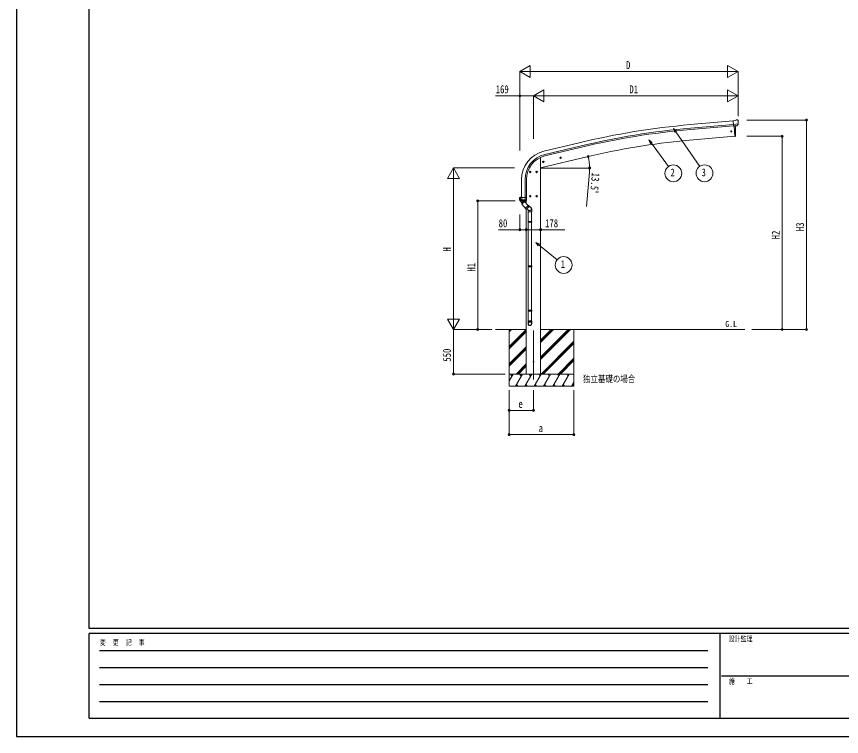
# Model space of a CAD drawing. Units: millimetres, scale not verified. Extents: x -12615 to 12615, y -8910 to 8910.
# Drawn here: x -12615 to -2410, y -8910 to 0 of the extents above; entities that cross this region are included whole.
import ezdxf
from ezdxf.enums import TextEntityAlignment as Align

# ---------------------------------------------------------------- set-up
doc = ezdxf.new("R2010")
doc.units = ezdxf.units.MM
doc.header["$LTSCALE"] = 30
doc.layers.add('0-2_USER1', color=92, linetype='Continuous')
doc.layers.add('0-8_YKK_ZWAK', color=134, linetype='Continuous')
for name, color, linetype, lineweight in [('0-4_YKK_12', 40, 'Continuous', 18), ('0-5_YKK_13', 120, 'Continuous', 18), ('0-6_YKK_A1', 120, 'Continuous', 18), ('0-7_YKK_D', 200, 'Continuous', 18)]:
    doc.layers.add(name, color=color, linetype=linetype, lineweight=lineweight)
doc.styles.add('ＭＳ ゴシック', font='')
doc.styles.get('ＭＳ ゴシック').set_extended_font_data('MS Gothic')

msp = doc.modelspace()

# ---------------------------------------------------------------- linework, layer by layer
at = {"layer": '0-4_YKK_12'}
msp.add_line((-6220.78, -4490.93), (-6220.78, -3885.27), dxfattribs=at)
at = {"layer": '0-5_YKK_13'}
for p, q in [((-3724.79, -1287.83), (-3751.36, -1290.16)), ((-3745.7, -1354.82), (-3751.36, -1290.16)), ((-3724.79, -1287.83), (-3713.07, -1281.06)), ((-3698.17, -1279.48), (-3711.83, -1280.67)), ((-3689.03, -1285.23), (-3694.52, -1280.63)), ((-3687.97, -1287.27), (-3687.85, -1288.61)), ((-3688.49, -1330.12), (-3747.41, -1335.27)), ((-3735.74, -1353.94), (-3745.7, -1354.82)), ((-3727.66, -1480.67), (-3738.7, -1354.42)), ((-3702.13, -1351), (-3709.84, -1351.68)), ((-3699.74, -1349.61), (-3688.81, -1330.67)), ((-3727.41, -1483.44), (-3727.66, -1480.67)), ((-3724.8, -1483.05), (-3727.41, -1483.44)), ((-6108.21, -1801.7), (-6088.76, -1797.03)), ((-6103.65, -1793.92), (-6105.78, -1801.12)), ((-6096.35, -1792.17), (-6103.65, -1793.92)), ((-6096.15, -1809.09), (-6100.82, -1789.64)), ((-6091.19, -1797.61), (-6096.35, -1792.17)), ((-6093.32, -1804.81), (-6091.19, -1797.61)), ((-5894.29, -1750.34), (-5874.84, -1745.67)), ((-5889.73, -1742.56), (-5891.86, -1749.76)), ((-5882.43, -1740.81), (-5889.73, -1742.56)), ((-5882.23, -1757.73), (-5886.9, -1738.28)), ((-5877.27, -1746.25), (-5882.43, -1740.81)), ((-5879.4, -1753.45), (-5877.27, -1746.25)), ((-6250.78, -1924.34), (-6270.78, -1924.34)), ((-6260.78, -1916.84), (-6267.28, -1920.59)), ((-6267.28, -1920.59), (-6267.28, -1928.1)), ((-6267.28, -1928.1), (-6260.78, -1931.85)), ((-6260.78, -1934.34), (-6260.78, -1914.34)), ((-6254.28, -1920.59), (-6260.78, -1916.84)), ((-6170.78, -1924.34), (-6190.78, -1924.34)), ((-6180.78, -1916.84), (-6187.28, -1920.59)), ((-6187.28, -1920.59), (-6187.28, -1928.1)), ((-6187.28, -1928.1), (-6180.78, -1931.85)), ((-6180.78, -1934.34), (-6180.78, -1914.34)), ((-6174.28, -1920.59), (-6180.78, -1916.84)), ((-6391.75, -2240.35), (-6391.75, -2239.16)), ((-6391.75, -2240.35), (-6391.73, -2240.34)), ((-6391.73, -2240.34), (-6391.73, -2269.32)), ((-6390.92, -2238.17), (-6376.34, -2235.6)), ((-6378.75, -2269.14), (-6378.75, -2236.93)), ((-6375.75, -2236.09), (-6375.75, -2238.32)), ((-6305.77, -2238.32), (-6375.75, -2238.32)), ((-6365.75, -2281.63), (-6365.75, -2238.32)), ((-6323.72, -2238.32), (-6323.72, -2269.14)), ((-6305.77, -2269.32), (-6305.77, -2238.32)), ((-6250.78, -2224.34), (-6270.78, -2224.34)), ((-6260.78, -2216.84), (-6267.28, -2220.59)), ((-6267.28, -2220.59), (-6267.28, -2228.1)), ((-6267.28, -2228.1), (-6260.78, -2231.85)), ((-6260.78, -2234.34), (-6260.78, -2214.34)), ((-6254.28, -2220.59), (-6260.78, -2216.84)), ((-6170.78, -2224.34), (-6190.78, -2224.34)), ((-6180.78, -2216.84), (-6187.28, -2220.59)), ((-6187.28, -2220.59), (-6187.28, -2228.1)), ((-6187.28, -2228.1), (-6180.78, -2231.85)), ((-6180.78, -2234.34), (-6180.78, -2214.34)), ((-6174.28, -2220.59), (-6180.78, -2216.84)), ((-6305.77, -2269.32), (-6391.73, -2269.32)), ((-6384.47, -2282.02), (-6377.14, -2281.63)), ((-6313.43, -2283.3), (-6384.07, -2283.3)), ((-6384.07, -2283.3), (-6384.07, -2283.3)), ((-6366.81, -2301.05), (-6381.71, -2283.3)), ((-6380.96, -2283.63), (-6370.99, -2283.63)), ((-6377.14, -2281.63), (-6378.71, -2269.48)), ((-6376.54, -2281.63), (-6365.75, -2281.63)), ((-6370.99, -2283.63), (-6350.93, -2283.63)), ((-6362.22, -2306.52), (-6366.81, -2301.05)), ((-6363.76, -2320.87), (-6328.67, -2291.43)), ((-6363.76, -2320.87), (-6311.05, -2383.68)), ((-6362.2, -2305.94), (-6362.57, -2319.87)), ((-6362.2, -2305.94), (-6355.49, -2313.94)), ((-6355.49, -2313.94), (-6336.93, -2298.36)), ((-6343.07, -2290.45), (-6349.07, -2283.3)), ((-6343.64, -2290.37), (-6329.86, -2292.42)), ((-6343.64, -2290.37), (-6336.93, -2298.36)), ((-6328.67, -2291.43), (-6314.79, -2307.97)), ((-6325.35, -2281.89), (-6313.05, -2282.33)), ((-6286.25, -2341.99), (-6321.33, -2371.43)), ((-6314.79, -2307.97), (-6275.96, -2354.24)), ((-6313.43, -2283.3), (-6313.43, -2283.3)), ((-6306.69, -2269.65), (-6306.7, -2269.48)), ((-6254.23, -2365.34), (-6298.79, -2327.04)), ((-6276.21, -2357.06), (-6308.23, -2383.93)), ((-6281.67, -2397.02), (-6302.49, -2379.12)), ((-6286.78, -2394.33), (-6286.78, -2415.84)), ((-6286.78, -2415.84), (-6240.78, -2415.84)), ((-6284.78, -2415.84), (-6284.78, -2534.9)), ((-6242.78, -2415.84), (-6242.78, -2534.9)), ((-6240.78, -2383.85), (-6240.78, -2415.84)), ((-6286.78, -2536.9), (-6285.78, -2534.9)), ((-6286.78, -2536.9), (-6286.78, -2544.9)), ((-6240.78, -2536.9), (-6286.78, -2536.9)), ((-6286.78, -2544.9), (-6285.78, -2546.9)), ((-6240.78, -2544.9), (-6286.78, -2544.9)), ((-6241.78, -2534.9), (-6285.78, -2534.9)), ((-6284.78, -2546.9), (-6284.78, -3086.65)), ((-6242.78, -2546.9), (-6242.78, -3086.65)), ((-6240.78, -2536.9), (-6241.78, -2534.9)), ((-6240.78, -2536.9), (-6240.78, -2544.9)), ((-6286.78, -3088.65), (-6285.78, -3086.65)), ((-6286.78, -3088.65), (-6286.78, -3096.65)), ((-6240.78, -3088.65), (-6286.78, -3088.65)), ((-6286.78, -3096.65), (-6285.78, -3098.65)), ((-6240.78, -3096.65), (-6286.78, -3096.65)), ((-6241.78, -3086.65), (-6285.78, -3086.65)), ((-6241.78, -3098.65), (-6285.78, -3098.65)), ((-6284.78, -3098.65), (-6284.78, -3634.02)), ((-6242.78, -3098.65), (-6242.78, -3634.02)), ((-6240.78, -3088.65), (-6241.78, -3086.65)), ((-6240.78, -3096.65), (-6241.78, -3098.65)), ((-6240.78, -3088.65), (-6240.78, -3096.65)), ((-6286.78, -3636.02), (-6285.78, -3634.02)), ((-6240.78, -3636.02), (-6286.78, -3636.02)), ((-6240.78, -3644.02), (-6286.78, -3644.02)), ((-6241.78, -3634.02), (-6285.78, -3634.02)), ((-6241.78, -3646.02), (-6285.78, -3646.02)), ((-6284.78, -3646.02), (-6284.78, -3766.02)), ((-6242.78, -3646.02), (-6242.78, -3766.02)), ((-6240.78, -3636.02), (-6241.78, -3634.02)), ((-6240.78, -3644.02), (-6241.78, -3646.02)), ((-6240.78, -3636.02), (-6240.78, -3644.02)), ((-6286.78, -3800.68), (-6286.78, -3766.02)), ((-6240.78, -3766.02), (-6286.78, -3766.02)), ((-6240.78, -3800.68), (-6240.78, -3766.02))]:
    msp.add_line(p, q, dxfattribs=at)
for points in [[(-3735.74, -1353.94), (-3735.47, -1354.01), (-3710.09, -1351.79), (-3709.84, -1351.68)], [(-3722.26, -1480.22), (-3721.42, -1454.59), (-3721.22, -1428.1), (-3721.7, -1401.61), (-3722.84, -1375.14), (-3724.33, -1353.26)], [(-3688.42, -1329.49), (-3688.71, -1330.47), (-3688.81, -1330.67)], [(-6105.78, -1801.12), (-6100.62, -1806.56), (-6093.32, -1804.81)], [(-5891.86, -1749.76), (-5886.7, -1755.2), (-5879.4, -1753.45)], [(-6260.78, -1931.85), (-6254.28, -1928.1), (-6254.28, -1920.59)], [(-6180.78, -1931.85), (-6174.28, -1928.1), (-6174.28, -1920.59)], [(-6260.78, -2231.85), (-6254.28, -2228.1), (-6254.28, -2220.59)], [(-6180.78, -2231.85), (-6174.28, -2228.1), (-6174.28, -2220.59)], [(-6384.65, -2283.11), (-6384.62, -2282.99), (-6384.46, -2282.48)], [(-6384.65, -2283.11), (-6384.4, -2283.24), (-6384.07, -2283.3)], [(-6365.75, -2281.63), (-6363.75, -2281.63), (-6355.75, -2281.65), (-6348.19, -2281.68), (-6340.66, -2281.73), (-6333.12, -2281.8), (-6325.63, -2281.89)], [(-6336.93, -2298.36), (-6338.65, -2297.19), (-6339.61, -2296.69), (-6341.78, -2295.9), (-6343.03, -2295.64), (-6344.44, -2295.52), (-6346.09, -2295.6), (-6348.17, -2296.04), (-6349.75, -2296.65), (-6351.26, -2297.47), (-6352.64, -2298.49), (-6353.88, -2299.68), (-6354.95, -2301.01), (-6355.82, -2302.46), (-6356.62, -2304.44), (-6356.99, -2306.05), (-6357.11, -2307.46), (-6356.92, -2309.91), (-6356.67, -2311.01), (-6355.95, -2313.01), (-6355.49, -2313.94)], [(-6323.75, -2269.48), (-6324.58, -2275.91), (-6325.35, -2281.89)], [(-6312.85, -2283.11), (-6313.15, -2283.26), (-6313.43, -2283.3)], [(-6240.78, -2544.9), (-6241.78, -2546.9), (-6285.78, -2546.9)], [(-6286.78, -3636.02), (-6286.78, -3644.02), (-6285.78, -3646.02)]]:
    msp.add_lwpolyline(points, dxfattribs=at)
for centre, radius in [((-3772.96, -1421.78), 6), ((-6098.49, -1799.36), 8.5), ((-6098.49, -1799.36), 7.7), ((-6098.49, -1799.36), 6.5), ((-5884.56, -1748.01), 8.5), ((-5884.56, -1748.01), 7.7), ((-5884.56, -1748.01), 6.5), ((-6260.78, -1924.34), 8.5), ((-6260.78, -1924.34), 7.7), ((-6260.78, -1924.34), 6.5), ((-6180.78, -1924.34), 8.5), ((-6180.78, -1924.34), 7.7), ((-6180.78, -1924.34), 6.5), ((-6260.78, -2224.34), 8.5), ((-6260.78, -2224.34), 7.7), ((-6260.78, -2224.34), 6.5), ((-6180.78, -2224.34), 8.5), ((-6180.78, -2224.34), 7.7), ((-6180.78, -2224.34), 6.5)]:
    msp.add_circle(centre, radius, dxfattribs=at)
for centre, radius, start, end in [((-3711.57, -1283.66), 3, 95, 120), ((-3697.73, -1284.46), 5, 50.00648, 94.99352), ((-3889.48, -1306.25), 202.4, 353.4085, 5), ((-3725.24, -1480.09), 3, 278.50322, 357.46219), ((-6390.75, -2239.15), 0.999, 100.04257, 180.08491), ((-6376.25, -2236.09), 0.5, 0, 100), ((-6374.75, -2269.32), 16.98, 180, 234.32062), ((-6384.04, -2282.24), 0.488, 152.70569, 209.83675), ((-6380.96, -2282.63), 1, 221.50246, 270), ((-6377.24, -2269.15), 1.51, 179.91255, 192.74266), ((-6376.84, -2279.23), 2.42, 262.83838, 277.16162), ((-6350.93, -2282.63), 1, 270, 318.51664), ((-6325.49, -2279.34), 2.55, 266.85867, 273.14133), ((-6323.88, -2266.93), 2.55, 266.89261, 273.10739), ((-6325.64, -2269.15), 1.92, 350.01274, 0.08754), ((-6322.75, -2269.32), 16.98, 305.67938, 0), ((-6308.59, -2269.15), 1.92, 350.01274, 354.91835), ((-6309.52, -2382.4), 2, 220, 310), ((-6277.49, -2355.53), 2, 310, 40), ((-6265.78, -2383.85), 25, 0, 79.69455)]:
    msp.add_arc(centre, radius, start, end, dxfattribs=at)
for centre, major_axis, ratio, start_param, end_param in [((-3683.64, -1283.23), (-15.35, 3.44), 0.101033, 5.97514262, 5.97537366), ((-3690.96, -1287.53), (2.71, -1.31), 0.997474, 0.53665673, 1.32256522), ((-3702.4, -1348.01), (1.62, -2.54), 0.997631, 5.80419048, 5.89294842), ((-3702.47, -1347.9), (-3.5, 2.17), 0.650902, 2.11455212, 2.18736272), ((-3702.34, -1348.1), (1.62, -2.54), 0.997631, 5.96575902, 6.76218013), ((-6378.11, -2236.93), (0.47, 1.04), 0.525196, 1.11041732, 1.8051556), ((-6377.51, -2236.82), (1.09, 0.19), 0.904688, 1.57079633, 2.33545727), ((-6321.75, -2270.03), (12.26, -8.76), 0.999058, 5.94751087, 6.92912208), ((-6267.95, -2381.18), (23, 0), 0.996195, 3.58038847, 6.59494794), ((-6267.95, -2381.18), (21, 0), 0.996195, 4.00049995, 7.14209261), ((-6267.95, -2381.18), (-23, 0), 0.995652, 3.14159265, 4.41964244), ((-6263.78, -3798.93), (-23, 0), 0.996195, 3.14159265, 6.28318531), ((-6263.78, -3800.68), (-23, 0), 0.996195, 3.14159265, 6.28318531), ((-6263.78, -3800.68), (0, -23.43), 0.981806, 4.71238898, 7.85398163)]:
    msp.add_ellipse(centre, major_axis=major_axis, ratio=ratio, start_param=start_param, end_param=end_param, dxfattribs=at)
msp.add_ellipse((-6263.78, -3800.68), major_axis=(21, 0), ratio=0.996195, dxfattribs=at)
at = {"layer": '0-6_YKK_A1'}
for p, q in [((-4281.4, -1338.43), (-3751.19, -1292.04)), ((-4277.64, -1381.44), (-3747.43, -1335.05)), ((-4276.17, -1398.2), (-3745.96, -1351.81)), ((-3738.72, -1354.21), (-3727.46, -1482.95)), ((-4335.14, -1536.11), (-3727.46, -1482.95)), ((-5656.07, -1562.51), (-6091.82, -1667.13)), ((-6081.75, -1709.11), (-5645.99, -1604.49)), ((-6077.82, -1725.47), (-5642.06, -1620.86)), ((-6131.78, -1874.1), (-5543.9, -1732.96)), ((-6131.78, -1744.1), (-6131.99, -1744.1)), ((-6131.78, -1744.1), (-6131.78, -4424.1)), ((-6367.78, -2017.18), (-6367.78, -2238.32)), ((-6324.61, -2017.18), (-6324.61, -2238.32)), ((-6307.78, -2017.18), (-6307.78, -2238.32)), ((-6309.78, -2280.28), (-6309.78, -2313.94)), ((-6309.78, -2384.38), (-6309.78, -4424.1)), ((-6689.85, -3874.1), (-6309.78, -3874.1)), ((-6520.78, -3874.1), (-6520.78, -4574.1)), ((-6520.78, -4085.33), (-6309.55, -3874.1)), ((-6520.78, -3901.48), (-6493.4, -3874.1)), ((-6520.78, -3887.34), (-6507.54, -3874.1)), ((-6131.78, -3874.1), (-3604.78, -3874.1)), ((-6131.78, -4245.11), (-5760.77, -3874.1)), ((-6131.78, -4216.83), (-5789.05, -3874.1)), ((-6131.78, -4230.97), (-5774.91, -3874.1)), ((-6131.78, -4032.98), (-5972.9, -3874.1)), ((-6131.78, -4018.84), (-5987.04, -3874.1)), ((-6131.78, -4004.7), (-6001.19, -3874.1)), ((-5720.78, -3874.1), (-5720.78, -4574.1)), ((-6520.78, -4099.47), (-6309.78, -3888.47)), ((-6520.78, -4113.61), (-6309.78, -3902.62)), ((-6126.92, -4424.1), (-5720.78, -4017.96)), ((-6112.78, -4424.1), (-5720.78, -4032.11)), ((-6098.64, -4424.1), (-5720.78, -4046.25)), ((-6520.78, -4297.46), (-6309.78, -4086.46)), ((-6520.78, -4311.6), (-6309.78, -4100.6)), ((-6520.78, -4325.75), (-6309.78, -4114.75)), ((-5914.79, -4424.1), (-5720.78, -4230.09)), ((-5900.65, -4424.1), (-5720.78, -4244.24)), ((-5886.51, -4424.1), (-5720.78, -4258.38)), ((-6435.29, -4424.1), (-6309.78, -4298.59)), ((-6421.15, -4424.1), (-6309.78, -4312.74)), ((-6407.01, -4424.1), (-6309.78, -4326.88)), ((-5720.78, -4424.1), (-6520.78, -4424.1)), ((-6520.78, -4507.93), (-6472.38, -4424.1)), ((-6487.38, -4450.08), (-6502.38, -4424.1)), ((-6443.52, -4574.1), (-6356.91, -4424.1)), ((-6371.92, -4450.08), (-6386.92, -4424.1)), ((-6328.05, -4574.1), (-6241.44, -4424.1)), ((-6131.78, -4424.1), (-6309.78, -4424.1)), ((-6309.78, -4424.1), (-6131.78, -4424.1)), ((-6256.44, -4450.08), (-6271.45, -4424.1)), ((-6212.58, -4574.1), (-6125.97, -4424.1)), ((-6140.97, -4450.08), (-6155.98, -4424.1)), ((-6097.11, -4574.1), (-6010.5, -4424.1)), ((-6025.5, -4450.08), (-6040.5, -4424.1)), ((-5981.64, -4574.1), (-5895.03, -4424.1)), ((-5925.03, -4424.1), (-5910.03, -4450.08)), ((-5866.17, -4574.1), (-5779.56, -4424.1)), ((-5794.56, -4450.08), (-5809.56, -4424.1)), ((-6520.78, -4574.1), (-5720.78, -4574.1)), ((-6428.52, -4548.12), (-6413.52, -4574.1)), ((-6313.05, -4548.12), (-6298.05, -4574.1)), ((-6197.58, -4548.12), (-6182.58, -4574.1)), ((-6082.11, -4548.12), (-6067.11, -4574.1)), ((-5966.64, -4548.12), (-5951.64, -4574.1)), ((-5851.17, -4548.12), (-5836.17, -4574.1)), ((-5750.7, -4574.1), (-5720.78, -4522.29)), ((-5735.7, -4548.12), (-5720.78, -4573.95))]:
    msp.add_line(p, q, dxfattribs=at)
msp.add_circle((-6220.78, -4274.1), 5, dxfattribs=at)
for centre, radius, start, end in [((-3464.07, -10680.99), 9378.24, 95, 103.51723), ((-3464.07, -10680.99), 9335.07, 95, 103.51723), ((-3464.07, -10680.99), 9318.24, 95, 103.51723), ((-3615.1, -9766.99), 8262.31, 94.99947, 103.5), ((-6007.78, -2017.18), 360, 103.5, 180), ((-6007.78, -2017.18), 316.83, 103.5, 180), ((-6007.78, -2017.18), 300, 103.5, 180)]:
    msp.add_arc(centre, radius, start, end, dxfattribs=at)
at = {"layer": '0-7_YKK_D'}
for p, q in [((-6389.78, -681.4), (-6259.88, -606.4)), ((-6259.88, -756.4), (-6259.88, -606.4)), ((-3689.48, -681.4), (-3819.38, -606.4)), ((-3819.38, -606.4), (-3819.38, -756.4)), ((-6389.78, -1658.64), (-6389.78, -680.4)), ((-6389.78, -681.4), (-6259.88, -756.4)), ((-6389.78, -681.4), (-6129.98, -681.4)), ((-6239.78, -681.4), (-3839.48, -681.4)), ((-3689.48, -681.4), (-3949.29, -681.4)), ((-3689.48, -681.4), (-3819.38, -756.4)), ((-3689.48, -1232.74), (-3689.48, -680.4)), ((-6220.78, -981.4), (-6090.88, -906.4)), ((-6090.88, -1056.4), (-6090.88, -906.4)), ((-3689.48, -981.4), (-3819.38, -906.4)), ((-3819.38, -906.4), (-3819.38, -1056.4)), ((-6389.78, -1658.64), (-6389.78, -980.4)), ((-6220.78, -1512.31), (-6220.78, -980.4)), ((-6220.78, -1512.31), (-6220.78, -980.4)), ((-6220.78, -981.4), (-6090.88, -1056.4)), ((-6220.78, -981.4), (-5960.98, -981.4)), ((-3839.48, -981.4), (-6070.78, -981.4)), ((-3689.48, -981.4), (-3949.29, -981.4)), ((-3689.48, -981.4), (-3819.38, -1056.4)), ((-3689.48, -1232.74), (-3689.48, -980.4)), ((-3579.95, -1281.4), (-2842.64, -1281.4)), ((-2843.64, -1281.4), (-2843.64, -3874.1)), ((-3579.95, -1482.9), (-3142.64, -1482.9)), ((-3143.64, -1482.9), (-3143.64, -3874.1)), ((-5611, -1749.07), (-5541.74, -1732.44)), ((-7209.78, -1874.1), (-7284.78, -2004.01)), ((-6453.26, -1874.1), (-7210.78, -1874.1)), ((-7209.78, -1874.1), (-7134.78, -2004.01)), ((-7209.78, -1874.1), (-7209.78, -2133.91)), ((-6130.78, -1875.1), (-5524.85, -1875.1)), ((-5527.98, -1926.05), (-5563.63, -2351.36)), ((-7284.78, -2004.01), (-7134.78, -2004.01)), ((-7209.78, -2024.1), (-7209.78, -3724.1)), ((-6445.86, -2280.93), (-6910.78, -2280.93)), ((-6909.78, -3874.1), (-6909.78, -2280.93)), ((-6389.78, -2452.24), (-6389.78, -2639.59)), ((-7209.78, -3874.1), (-7209.78, -3614.29)), ((-7209.78, -3874.1), (-7284.78, -3744.2)), ((-7134.78, -3744.2), (-7284.78, -3744.2)), ((-7209.78, -3874.1), (-7134.78, -3744.2)), ((-6736.58, -3874.1), (-7210.78, -3874.1)), ((-6736.58, -3874.1), (-7210.78, -3874.1)), ((-7209.78, -3874.1), (-7209.78, -4424.1)), ((-6736.58, -3874.1), (-6910.78, -3874.1)), ((-3517.83, -3874.1), (-2842.64, -3874.1)), ((-3517.83, -3874.1), (-3142.64, -3874.1)), ((-6570.78, -4424.1), (-7210.78, -4424.1)), ((-6520.78, -4624.1), (-6520.78, -5175.1)), ((-6520.78, -4624.1), (-6520.78, -4875.1)), ((-6220.78, -4624.1), (-6220.78, -4875.1)), ((-5720.78, -4624.1), (-5720.78, -5175.1)), ((-6220.78, -4874.1), (-6520.78, -4874.1)), ((-5720.78, -5174.1), (-6520.78, -5174.1))]:
    msp.add_line(p, q, dxfattribs=at)
for points in [[(-6220.78, -981.4), (-6389.78, -981.4), (-6689.58, -981.4)], [(-4469.65, -1433.98), (-4487.29, -1384.21), (-4447.13, -1418.49)], [(-4487.29, -1384.21), (-4458.39, -1426.23), (-4163.93, -1854.3)], [(-4772.9, -1574.83), (-4791.76, -1525.51), (-4750.77, -1558.79)], [(-4791.76, -1525.51), (-4761.84, -1566.81), (-4551.58, -1856.97)], [(-6309.81, -2638.59), (-6389.78, -2638.59), (-6652.18, -2638.59)], [(-6309.81, -2638.59), (-6131.81, -2638.59), (-5831.41, -2638.59)], [(-6160.22, -2838.51), (-6191.21, -2795.76), (-6143, -2817.29)], [(-6191.21, -2795.76), (-6151.61, -2827.9), (-5927.43, -3009.81)]]:
    msp.add_lwpolyline(points, dxfattribs=at)
for centre, radius in [((-6389.78, -981.4), 12.75), ((-2843.64, -1281.4), 12.75), ((-3143.64, -1482.9), 12.75), ((-5542.71, -1732.68), 12.75), ((-4104.99, -1939.99), 104), ((-5525.85, -1875.1), 12.75), ((-4490.56, -1941.19), 104), ((-6909.78, -2280.93), 12.75), ((-6389.78, -2638.59), 12.75), ((-6309.81, -2638.59), 12.75), ((-6309.81, -2638.59), 12.75), ((-6131.81, -2638.59), 12.75), ((-5846.68, -3075.34), 104), ((-6909.78, -3874.1), 12.75), ((-3143.64, -3874.1), 12.75), ((-2843.64, -3874.1), 12.75), ((-7209.78, -4424.1), 12.75), ((-6520.78, -4874.1), 12.75), ((-6220.78, -4874.1), 12.75), ((-6520.78, -5174.1), 12.75), ((-5720.78, -5174.1), 12.75)]:
    msp.add_circle(centre, radius, dxfattribs=at)
for start, end in [(0.0004, 13.5), (355.20944, 0.0004)]:
    msp.add_arc((-6135.95, -1875.1), 610.1, start, end, dxfattribs=at)
at = {"layer": '0-8_YKK_ZWAK'}
for p, q in [((-11714.94, -7575), (-11714.94, 8325)), ((11685.06, -7575), (-11714.94, -7575)), ((-3914.94, -7635), (-11714.94, -7635)), ((-11714.94, -8685), (-11714.94, -7635)), ((-3914.94, -7635), (-3914.94, -8685)), ((-14.94, -7635), (-3914.94, -7635)), ((-11587.44, -7845), (-4064.94, -7845)), ((-11587.44, -8055), (-4064.94, -8055)), ((-3892.44, -8160), (-14.94, -8160)), ((-11587.44, -8265), (-4064.94, -8265)), ((-11587.44, -8475), (-4064.94, -8475)), ((-11714.94, -8685), (-3914.94, -8685)), ((-3914.94, -8685), (-14.94, -8685))]:
    msp.add_line(p, q, dxfattribs=at)
msp.add_lwpolyline([(-12615, -8910), (12615, -8910), (12615, 8910), (-12615, 8910)], close=True, dxfattribs=at)

# ---------------------------------------------------------------- texts
at = {"layer": '0-2_USER1', "style": 'ＭＳ ゴシック', "width": 0.8}
for s, height, p in [('G.L', 73.31, (-3847.42, -3863.5)), ('独立基礎の場合', 82.48, (-5607.77, -4551.1))]:
    msp.add_text(s, height=height, dxfattribs=at).set_placement(p, align=Align.BOTTOM_LEFT)
at = {"layer": '0-7_YKK_D', "style": 'ＭＳ ゴシック', "width": 0.8}
for s, height, p in [('D', 98.97, (-5075.63, -680.4)), ('169', 98.97, (-6687.58, -979.4)), ('D1', 98.97, (-5034.33, -980.4)), ('2', 95.31, (-4525.23, -2006.19)), ('3', 95.31, (-4139.66, -2004.99)), ('80', 98.97, (-6651.18, -2637.59)), ('178', 98.97, (-6077.21, -2637.59)), ('1', 95.31, (-5881.34, -3140.34)), ('e', 98.97, (-6406.78, -4872.43)), ('a', 98.97, (-6156.78, -5172.43))]:
    msp.add_text(s, height=height, dxfattribs=at).set_placement(p, align=Align.BOTTOM_LEFT)
for s, rotation, p in [('13.5°', 265.209, (-5527.07, -1927.13)), ('H3', 90, (-2844.64, -2656.95)), ('H2', 90, (-3144.64, -2757.7)), ('H', 90, (-7211.45, -2910.1)), ('H1', 90, (-6910.78, -3156.72)), ('550', 90, (-7211.45, -4271.5))]:
    msp.add_text(s, height=98.97, rotation=rotation, dxfattribs=at).set_placement(p, align=Align.BOTTOM_LEFT)
at = {"layer": '0-8_YKK_ZWAK', "style": 'ＭＳ ゴシック', "width": 0.8}
for s, p in [('変  更  記  事', (-11583.93, -7800)), ('設計監理', (-3804.94, -7755)), ('施\u3000\u3000工', (-3804.94, -8280))]:
    msp.add_text(s, height=65.98, dxfattribs=at).set_placement(p, align=Align.BOTTOM_LEFT)

doc.saveas('drawing.dxf')
